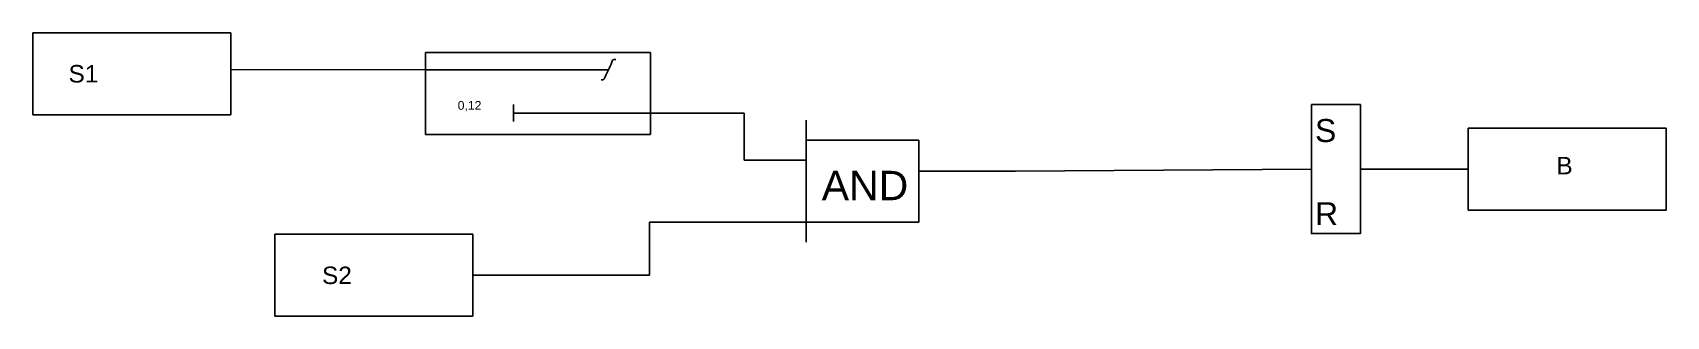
# Model space of a CAD drawing. Header units: millimetres. Extents: x 1109 to 1296, y 421 to 454.
import ezdxf

# ---------------------------------------------------------------- set-up
doc = ezdxf.new("R2010")
doc.units = ezdxf.units.MM
doc.layers.add('CAMPO', color=7, linetype='Continuous')
doc.styles.get("Standard").update_dxf_attribs({"font": 'arial.ttf'})

msp = doc.modelspace()

# ---------------------------------------------------------------- linework, layer by layer
at = {"color": 7, "linetype": 'ByBlock'}
for p, q in [((1109.1, 453.59), (1131.8, 453.59)), ((1154.1, 451.32), (1179.87, 451.32)), ((1154.1, 441.95), (1154.1, 451.32)), ((1179.87, 441.95), (1179.87, 451.32)), ((1109.1, 444.22), (1131.8, 444.22)), ((1197.71, 429.64), (1197.71, 443.58)), ((1154.1, 441.95), (1179.87, 441.95)), ((1273.51, 442.68), (1296.21, 442.68)), ((1197.71, 441.3), (1210.59, 441.3)), ((1210.59, 431.92), (1210.59, 441.3)), ((1273.51, 433.31), (1296.21, 433.31)), ((1136.82, 430.54), (1159.52, 430.54)), ((1197.71, 431.92), (1210.59, 431.92)), ((1136.82, 421.17), (1159.52, 421.17))]:
    msp.add_line(p, q, dxfattribs=at)
at = {"layer": 'CAMPO', "color": 7, "linetype": 'ByBlock', "ltscale": 2}
for p, q in [((1109.1, 453.59), (1109.1, 444.22)), ((1131.8, 453.59), (1131.8, 444.22)), ((1154.1, 441.95), (1154.1, 451.32)), ((1154.1, 451.32), (1154.1, 451.32)), ((1131.8, 449.37), (1154.1, 449.36)), ((1164.19, 445.37), (1164.19, 443.43)), ((1164.19, 444.4), (1179.87, 444.4)), ((1190.59, 440.48), (1190.59, 444.4)), ((1154.1, 441.95), (1154.1, 441.95)), ((1190.59, 442.24), (1190.59, 439.01)), ((1273.51, 442.68), (1273.51, 433.31)), ((1296.21, 442.68), (1296.21, 433.31)), ((1197.71, 439.01), (1190.59, 439.01)), ((1221.66, 437.75), (1255.57, 437.97)), ((1261.17, 437.99), (1273.51, 437.99)), ((1136.82, 430.54), (1136.82, 421.17)), ((1159.52, 430.54), (1159.52, 421.17)), ((1197.71, 431.92), (1179.75, 431.92)), ((1179.75, 431.92), (1179.75, 425.85)), ((1159.52, 425.85), (1179.75, 425.85))]:
    msp.add_line(p, q, dxfattribs=at)
at = {"layer": 'CAMPO', "linetype": 'ByBlock', "ltscale": 2}
for p, q in [((1175.11, 449.36), (1154.1, 449.36)), ((1190.59, 444.4), (1164.19, 444.4)), ((1221.66, 437.75), (1210.58, 437.75))]:
    msp.add_line(p, q, dxfattribs=at)
at = {"layer": 'CAMPO', "color": 7, "linetype": 'ByBlock', "ltscale": 2}
msp.add_lwpolyline([(1255.57, 445.37), (1261.17, 445.37), (1261.17, 430.62), (1255.57, 430.62)], close=True, dxfattribs=at)
msp.add_spline([(1175.88, 450.54), (1175.55, 450.48), (1175.45, 450.28), (1174.54, 448.32), (1174.51, 448.27), (1174.23, 448.19)], degree=3, dxfattribs=at)

# ---------------------------------------------------------------- texts
at = {"color": 7, "linetype": 'ByBlock', "ltscale": 8, "char_height": 2.625, "width": 6.6983, "attachment_point": 1}
for s, insert in [(' S', (1254.95, 443.72)), (' R', (1254.95, 434.21))]:
    msp.add_mtext(s, dxfattribs=dict(at, insert=insert))
at = {"color": 7, "linetype": 'ByBlock', "insert": (1204.43, 436.12), "char_height": 3.36, "width": 11.6654, "attachment_point": 5}
msp.add_mtext('AND', dxfattribs=at)
at = {"layer": 'CAMPO', "color": 7, "linetype": 'ByBlock', "ltscale": 2}
for s, height, p in [('S1', 2, (1113.21, 447.9)), ('0,12', 1, (1157.78, 444.78)), ('B', 2, (1283.62, 437.39)), ('S2', 2, (1142.24, 424.85))]:
    msp.add_text(s, height=height, dxfattribs=at).set_placement(p)

doc.saveas('drawing.dxf')
